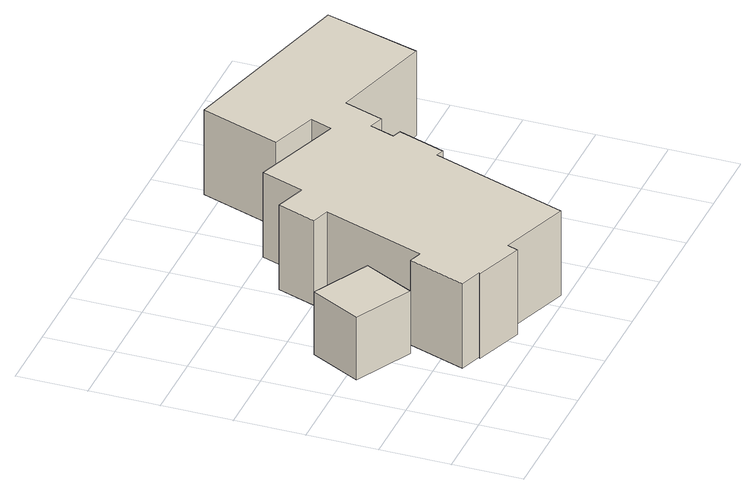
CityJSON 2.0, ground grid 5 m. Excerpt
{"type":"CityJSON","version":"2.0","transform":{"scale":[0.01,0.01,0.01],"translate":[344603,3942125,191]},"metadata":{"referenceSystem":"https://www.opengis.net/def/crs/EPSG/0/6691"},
"CityObjects":{
"building1":{"type":"Building","attributes":{"measuredHeight":5.2,"BuildingIDAttribute.prefecture":"14","BuildingIDAttribute.city":"14151","BuildingDetailAttribute.surveyYear":2015,"BuildingLandSlideRiskAttribute.description":"1","BuildingLandSlideRiskAttribute.areaType":"1"},"geometry":[{"type":"Solid","lod":"1","boundaries":[[[[0,1,2,3]],[[2,4,5,3]],[[1,6,4,2]],[[0,7,6,1]],[[3,5,7,0]],[[4,6,7,5]]]]}]},
"building2":{"type":"Building","attributes":{"usage":"411","measuredHeight":8,"storeysAboveGround":2,"BuildingIDAttribute.prefecture":"14","BuildingIDAttribute.city":"14151","BuildingDetailAttribute.totalFloorArea":477.46,"BuildingDetailAttribute.buildingFootprintArea":238.73,"BuildingDetailAttribute.buildingStructureType":"601","BuildingDetailAttribute.buildingStructureOrgType":"1","BuildingDetailAttribute.orgUsage":"10","BuildingDetailAttribute.surveyYear":2015,"BuildingLandSlideRiskAttribute.description":"1","BuildingLandSlideRiskAttribute.areaType":"1"},"geometry":[{"type":"Solid","lod":"1","boundaries":[[[[8,9,10,11,12,13,14,15,16,17,18,19,20,21,22,23,24,25,26,27,28,29,30,31,32,33]],[[32,34,35,33]],[[31,36,34,32]],[[30,37,36,31]],[[29,38,37,30]],[[28,39,38,29]],[[27,40,39,28]],[[26,41,40,27]],[[25,42,41,26]],[[24,43,42,25]],[[23,44,43,24]],[[22,45,44,23]],[[21,46,45,22]],[[20,47,46,21]],[[19,48,47,20]],[[18,49,48,19]],[[17,50,49,18]],[[16,51,50,17]],[[15,52,51,16]],[[14,53,52,15]],[[13,54,53,14]],[[12,55,54,13]],[[11,56,55,12]],[[10,57,56,11]],[[9,58,57,10]],[[8,59,58,9]],[[33,35,59,8]],[[34,36,37,38,39,40,41,42,43,44,45,46,47,48,49,50,51,52,53,54,55,56,57,58,59,35]]]]}]}
},
"vertices":[
[442,634,197],[26,850,197],[216,1214,197],[631,998,197],[216,1214,676],[631,998,676],[26,850,676],[442,634,676],
[3295,2264,55],[3090,1582,55],[2354,1791,55],[2256,1510,55],[2155,1546,55],[2091,1367,55],[2155,1345,55],[2036,1006,55],[1980,1026,55],[1635,42,55],[1131,220,55],[1104,144,55],[751,269,55],[757,281,55],[601,335,55],[746,748,55],[838,716,55],[1095,1450,55],[969,1494,55],[1066,1771,55],[1281,1696,55],[1389,2003,55],[2037,1775,55],[2091,1930,55],[1756,2048,55],[1956,2619,55],[1756,2048,703],[1956,2619,703],[2091,1930,703],[2037,1775,703],[1389,2003,703],[1281,1696,703],[1066,1771,703],[969,1494,703],[1095,1450,703],[838,716,703],[746,748,703],[601,335,703],[757,281,703],[751,269,703],[1104,144,703],[1131,220,703],[1635,42,703],[1980,1026,703],[2036,1006,703],[2155,1345,703],[2091,1367,703],[2155,1546,703],[2256,1510,703],[2354,1791,703],[3090,1582,703],[3295,2264,703]
]}
